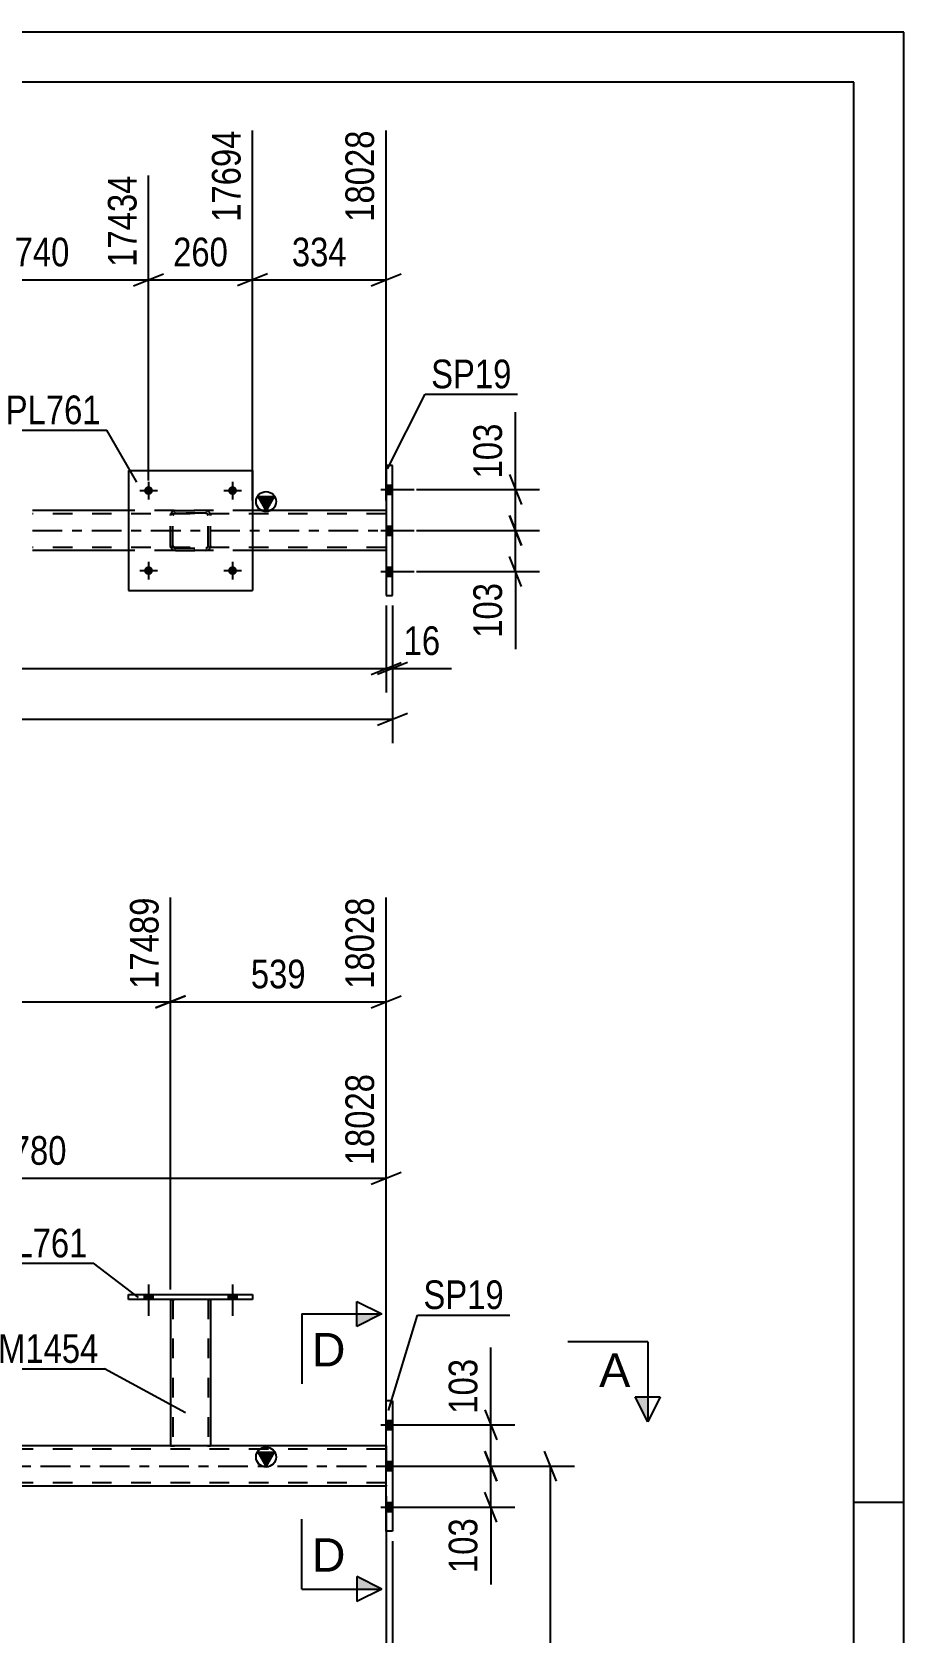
# Model space of a CAD drawing. Header units: millimetres. Extents: x 0 to 841, y 0 to 594.
# Drawn here: x 753.8 to 841, y 434 to 594 of the extents above; entities that cross this region are included whole.
import ezdxf

# ---------------------------------------------------------------- set-up
doc = ezdxf.new("R2010")
doc.units = ezdxf.units.MM
doc.linetypes.add('DXK_LINE_DOT2', pattern=[3.9198, 1.9599, -1.9599])
doc.linetypes.add('DXK_LINE_DOT3', pattern=[5.9187, 2.979, -0.9799, 0.9799, -0.9799])
doc.styles.add('Arial', font='ARIAL.TTF', dxfattribs={"height": 0.2})
doc.styles.add('Arial Narrow', font='ARIALN.TTF', dxfattribs={"height": 0.2})

# ---------------------------------------------------------------- blocks, each defined once
blk = doc.blocks.new('Unknown-814553284-1133')
at = {"color": 5, "linetype": 'Continuous'}
for p, q in [((841, 594), (0, 594)), ((841, 0), (841, 594)), ((836, 589), (5, 589)), ((836, 5), (836, 589)), ((841, 447), (836, 447))]:
    blk.add_line(p, q, dxfattribs=at)
blk = doc.blocks.new('Bolt-814553284-2966 - 2913')
at = {"linetype": 'Continuous'}
for points in [[(789.85, 547.82), (789.85, 548.7), (789.21, 548.7), (789.21, 547.82)], [(789.85, 547.82), (789.85, 548.7), (789.21, 548.7), (789.21, 547.82)], [(789.85, 547.82), (789.85, 548.7), (789.21, 548.7), (789.21, 547.82)], [(789.85, 543.72), (789.85, 544.6), (789.21, 544.6), (789.21, 543.72)], [(789.85, 543.72), (789.85, 544.6), (789.21, 544.6), (789.21, 543.72)], [(789.85, 539.62), (789.85, 540.5), (789.21, 540.5), (789.21, 539.62)], [(789.85, 539.62), (789.85, 540.5), (789.21, 540.5), (789.21, 539.62)], [(789.85, 539.62), (789.85, 540.5), (789.21, 540.5), (789.21, 539.62)]]:
    blk.add_hatch(color=1, dxfattribs=at).paths.add_polyline_path(points)
at = {"color": 1, "linetype": 'Continuous'}
for p, q in [((788.69, 548.26), (792.01, 548.26)), ((788.69, 548.26), (792.01, 548.26)), ((788.69, 548.26), (792.01, 548.26)), ((789.21, 548.7), (789.85, 548.7)), ((789.21, 548.7), (789.85, 548.7)), ((789.21, 548.7), (789.85, 548.7)), ((789.21, 547.82), (789.85, 547.82)), ((789.21, 547.82), (789.85, 547.82)), ((789.21, 547.82), (789.85, 547.82)), ((788.69, 544.16), (792.01, 544.16)), ((788.69, 544.16), (792.01, 544.16)), ((789.21, 544.6), (789.85, 544.6)), ((789.21, 544.6), (789.85, 544.6)), ((789.21, 543.72), (789.85, 543.72)), ((789.21, 543.72), (789.85, 543.72)), ((788.69, 540.06), (792.01, 540.06)), ((788.69, 540.06), (792.01, 540.06)), ((788.69, 540.06), (792.01, 540.06)), ((789.21, 540.5), (789.85, 540.5)), ((789.21, 540.5), (789.85, 540.5)), ((789.21, 540.5), (789.85, 540.5)), ((789.21, 539.62), (789.85, 539.62)), ((789.21, 539.62), (789.85, 539.62)), ((789.21, 539.62), (789.85, 539.62))]:
    blk.add_line(p, q, dxfattribs=at)
blk = doc.blocks.new('Part-814553284-2963 - 2913')
at = {"linetype": 'Continuous'}
blk.add_hatch(color=2, dxfattribs=at).paths.add_polyline_path([(777.21, 546.16), (776.41, 547.56), (778.01, 547.56)])
at = {"color": 2, "linetype": 'Continuous'}
for p, q in [((777.21, 546.16), (776.41, 547.56)), ((776.41, 547.56), (778.01, 547.56)), ((778.01, 547.56), (777.21, 546.16)), ((763.46, 546.16), (753.86, 546.16)), ((789.21, 546.16), (775.86, 546.16)), ((763.46, 542.16), (753.86, 542.16)), ((789.21, 542.16), (775.86, 542.16))]:
    blk.add_line(p, q, dxfattribs=at)
at = {"color": 7, "linetype": 'DXK_LINE_DOT2'}
for p, q in [((789.21, 545.84), (753.86, 545.84)), ((775.86, 546.16), (763.46, 546.16)), ((789.21, 546.16), (789.21, 542.16)), ((789.21, 542.48), (753.86, 542.48)), ((775.86, 542.16), (763.46, 542.16))]:
    blk.add_line(p, q, dxfattribs=at)
at = {"color": 7, "linetype": 'DXK_LINE_DOT3'}
blk.add_line((753.86, 544.16), (789.21, 544.16), dxfattribs=at)
at = {"color": 2, "linetype": 'Continuous'}
blk.add_circle((777.21, 547.06), 1, dxfattribs=at)
blk = doc.blocks.new('Part-814553284-3049 - 2913')
at = {"color": 7, "linetype": 'DXK_LINE_DOT2'}
for p, q in [((767.66, 545.68), (767.69, 545.86)), ((767.69, 545.86), (767.66, 545.68)), ((767.9, 545.68), (767.92, 545.77)), ((767.92, 545.77), (767.9, 545.68)), ((767.92, 545.77), (767.97, 545.85)), ((767.97, 545.85), (767.92, 545.77)), ((767.95, 546.12), (768.14, 546.16)), ((768.14, 546.16), (767.95, 546.12)), ((767.97, 545.85), (768.05, 545.9)), ((768.05, 545.9), (767.97, 545.85)), ((768.05, 545.9), (768.14, 545.92)), ((768.14, 545.92), (768.05, 545.9)), ((768.14, 546.16), (771.18, 546.16)), ((768.14, 546.16), (768.14, 546.16)), ((768.14, 546.16), (771.18, 546.16)), ((768.14, 545.92), (771.18, 545.92)), ((768.14, 545.92), (768.14, 545.92)), ((771.18, 545.92), (768.14, 545.92)), ((771.18, 546.16), (771.18, 546.16)), ((771.18, 546.16), (771.36, 546.12)), ((771.36, 546.12), (771.18, 546.16)), ((771.18, 545.92), (771.18, 545.92)), ((771.18, 545.92), (771.27, 545.9)), ((771.27, 545.9), (771.18, 545.92)), ((771.27, 545.9), (771.35, 545.85)), ((771.35, 545.85), (771.27, 545.9)), ((771.35, 545.85), (771.4, 545.77)), ((771.4, 545.77), (771.35, 545.85)), ((771.4, 545.77), (771.42, 545.68)), ((771.42, 545.68), (771.4, 545.77)), ((771.62, 545.86), (771.66, 545.68)), ((771.66, 545.68), (771.62, 545.86)), ((767.66, 542.64), (767.66, 545.68)), ((767.9, 542.64), (767.9, 545.68)), ((771.42, 542.64), (771.42, 545.68)), ((771.66, 542.64), (771.66, 545.68)), ((767.69, 542.45), (767.66, 542.64)), ((767.66, 542.64), (767.69, 542.45)), ((767.92, 542.54), (767.9, 542.64)), ((767.9, 542.64), (767.92, 542.55)), ((767.92, 542.55), (767.97, 542.47)), ((767.97, 542.47), (767.92, 542.54)), ((771.35, 542.47), (771.4, 542.55)), ((771.4, 542.54), (771.35, 542.47)), ((771.42, 542.64), (771.4, 542.54)), ((771.4, 542.55), (771.42, 542.64)), ((771.66, 542.64), (771.62, 542.45)), ((771.62, 542.45), (771.66, 542.64)), ((768.14, 542.16), (767.95, 542.19)), ((767.95, 542.19), (768.14, 542.16)), ((768.05, 542.41), (767.97, 542.47)), ((767.97, 542.47), (768.05, 542.42)), ((768.05, 542.42), (768.14, 542.4)), ((768.14, 542.4), (768.05, 542.41)), ((768.14, 542.4), (771.18, 542.4)), ((768.14, 542.4), (768.14, 542.4)), ((768.14, 542.4), (771.18, 542.4)), ((768.14, 542.16), (771.18, 542.16)), ((768.14, 542.16), (768.14, 542.16)), ((768.14, 542.16), (771.18, 542.16)), ((771.18, 542.4), (771.27, 542.42)), ((771.27, 542.41), (771.18, 542.4)), ((771.18, 542.4), (771.18, 542.4)), ((771.36, 542.19), (771.18, 542.16)), ((771.18, 542.16), (771.36, 542.19)), ((771.18, 542.16), (771.18, 542.16)), ((771.35, 542.47), (771.27, 542.41)), ((771.27, 542.42), (771.35, 542.47))]:
    blk.add_line(p, q, dxfattribs=at)
at = {"color": 7, "linetype": 'DXK_LINE_DOT3'}
blk.add_line((769.66, 544.16), (769.66, 544.16), dxfattribs=at)
at = {"color": 7, "linetype": 'DXK_LINE_DOT2'}
for centre, start, end in [((768.14, 545.68), 112.5, 157.5), ((768.14, 545.68), 112.5, 157.5), ((771.18, 545.68), 22.5, 67.5), ((771.18, 545.68), 22.5, 67.5), ((768.14, 542.64), 202.5, 247.5), ((768.14, 542.64), 202.5, 247.5), ((771.18, 542.64), 292.5, 337.5), ((771.18, 542.64), 292.5, 337.5)]:
    blk.add_arc(centre, 0.48, start, end, dxfattribs=at)
blk = doc.blocks.new('Bolt-814553284-2995 - 2913')
at = {"linetype": 'Continuous'}
for points in [[(765.9, 548.16, -1), (765.02, 548.16, -1)], [(774.3, 548.16, -1), (773.42, 548.16, -1)]]:
    blk.add_hatch(color=1, dxfattribs=at).paths.add_polyline_path(points)
at = {"color": 1, "linetype": 'Continuous'}
for p, q in [((765.46, 549.04), (765.46, 547.28)), ((773.86, 549.04), (773.86, 547.28)), ((764.58, 548.16), (766.34, 548.16)), ((772.98, 548.16), (774.74, 548.16))]:
    blk.add_line(p, q, dxfattribs=at)
blk = doc.blocks.new('Bolt-814553284-2996 - 2913')
at = {"linetype": 'Continuous'}
for points in [[(765.9, 540.16, -1), (765.02, 540.16, -1)], [(774.3, 540.16, -1), (773.42, 540.16, -1)]]:
    blk.add_hatch(color=1, dxfattribs=at).paths.add_polyline_path(points)
at = {"color": 1, "linetype": 'Continuous'}
for p, q in [((765.46, 541.04), (765.46, 539.28)), ((773.86, 541.04), (773.86, 539.28)), ((764.58, 540.16), (766.34, 540.16)), ((772.98, 540.16), (774.74, 540.16))]:
    blk.add_line(p, q, dxfattribs=at)
blk = doc.blocks.new('Part-814553284-3048 - 2913')
at = {"color": 2, "linetype": 'Continuous'}
for p, q in [((763.46, 550.16), (763.46, 538.16)), ((763.46, 550.16), (775.86, 550.16)), ((775.86, 550.16), (775.86, 538.16)), ((763.46, 538.16), (775.86, 538.16))]:
    blk.add_line(p, q, dxfattribs=at)
blk = doc.blocks.new('Part-814553284-3136 - 2913')
at = {"color": 2, "linetype": 'Continuous'}
for p, q in [((789.85, 550.66), (789.21, 550.66)), ((789.21, 550.66), (789.21, 537.66)), ((789.85, 537.66), (789.85, 550.66)), ((789.21, 537.66), (789.85, 537.66))]:
    blk.add_line(p, q, dxfattribs=at)
blk = doc.blocks.new('Bolt-814553284-4007 - 3941')
at = {"linetype": 'Continuous'}
for points in [[(789.85, 454.32), (789.85, 455.2), (789.21, 455.2), (789.21, 454.32)], [(789.85, 454.32), (789.85, 455.2), (789.21, 455.2), (789.21, 454.32)], [(789.85, 454.32), (789.85, 455.2), (789.21, 455.2), (789.21, 454.32)], [(789.85, 450.22), (789.85, 451.1), (789.21, 451.1), (789.21, 450.22)], [(789.85, 450.22), (789.85, 451.1), (789.21, 451.1), (789.21, 450.22)], [(789.85, 446.12), (789.85, 447), (789.21, 447), (789.21, 446.12)], [(789.85, 446.12), (789.85, 447), (789.21, 447), (789.21, 446.12)], [(789.85, 446.12), (789.85, 447), (789.21, 447), (789.21, 446.12)]]:
    blk.add_hatch(color=1, dxfattribs=at).paths.add_polyline_path(points)
at = {"color": 1, "linetype": 'Continuous'}
for p, q in [((788.69, 454.76), (792.01, 454.76)), ((788.69, 454.76), (792.01, 454.76)), ((788.69, 454.76), (792.01, 454.76)), ((789.21, 455.2), (789.85, 455.2)), ((789.21, 455.2), (789.85, 455.2)), ((789.21, 455.2), (789.85, 455.2)), ((789.21, 454.32), (789.85, 454.32)), ((789.21, 454.32), (789.85, 454.32)), ((789.21, 454.32), (789.85, 454.32)), ((788.69, 450.66), (792.01, 450.66)), ((788.69, 450.66), (792.01, 450.66)), ((789.21, 451.1), (789.85, 451.1)), ((789.21, 451.1), (789.85, 451.1)), ((789.21, 450.22), (789.85, 450.22)), ((789.21, 450.22), (789.85, 450.22)), ((788.69, 446.56), (792.01, 446.56)), ((788.69, 446.56), (792.01, 446.56)), ((788.69, 446.56), (792.01, 446.56)), ((789.21, 447), (789.85, 447)), ((789.21, 447), (789.85, 447)), ((789.21, 447), (789.85, 447)), ((789.21, 446.12), (789.85, 446.12)), ((789.21, 446.12), (789.85, 446.12)), ((789.21, 446.12), (789.85, 446.12))]:
    blk.add_line(p, q, dxfattribs=at)
blk = doc.blocks.new('Part-814553284-3971 - 3941')
at = {"color": 2, "linetype": 'Continuous'}
for p, q in [((789.85, 457.16), (789.21, 457.16)), ((789.21, 444.16), (789.21, 457.16)), ((789.85, 457.16), (789.85, 444.16)), ((789.85, 444.16), (789.21, 444.16))]:
    blk.add_line(p, q, dxfattribs=at)
blk = doc.blocks.new('Part-814553284-4233 - 3941')
at = {"color": 2, "linetype": 'Continuous'}
for p, q in [((767.66, 467.31), (767.66, 452.66)), ((771.66, 467.31), (771.66, 452.66)), ((767.69, 452.66), (767.66, 452.66)), ((767.8, 452.66), (767.69, 452.66)), ((767.95, 452.66), (767.8, 452.66)), ((771.36, 452.66), (767.95, 452.66)), ((771.52, 452.66), (771.36, 452.66)), ((771.62, 452.66), (771.52, 452.66)), ((771.66, 452.66), (771.62, 452.66))]:
    blk.add_line(p, q, dxfattribs=at)
at = {"color": 7, "linetype": 'DXK_LINE_DOT2'}
for p, q in [((767.66, 467.31), (767.66, 467.31)), ((767.66, 467.31), (767.66, 467.31)), ((767.66, 467.31), (767.66, 467.31)), ((767.69, 467.31), (767.66, 467.31)), ((767.66, 467.31), (767.69, 467.31)), ((767.8, 467.31), (767.69, 467.31)), ((767.69, 467.31), (767.8, 467.31)), ((767.95, 467.31), (767.8, 467.31)), ((767.8, 467.31), (767.95, 467.31)), ((767.9, 467.31), (767.9, 467.31)), ((767.9, 467.31), (767.9, 452.66)), ((767.92, 467.31), (767.9, 467.31)), ((767.9, 467.31), (767.92, 467.31)), ((767.97, 467.31), (767.92, 467.31)), ((767.92, 467.31), (767.97, 467.31)), ((771.36, 467.31), (767.95, 467.31)), ((771.36, 467.31), (767.95, 467.31)), ((771.27, 467.31), (767.97, 467.31)), ((767.97, 467.31), (768.05, 467.31)), ((771.35, 467.31), (768.05, 467.31)), ((771.35, 467.31), (771.27, 467.31)), ((771.4, 467.31), (771.35, 467.31)), ((771.35, 467.31), (771.4, 467.31)), ((771.36, 467.31), (771.52, 467.31)), ((771.52, 467.31), (771.36, 467.31)), ((771.42, 467.31), (771.4, 467.31)), ((771.4, 467.31), (771.42, 467.31)), ((771.42, 467.31), (771.42, 467.31)), ((771.42, 467.31), (771.42, 452.66)), ((771.52, 467.31), (771.62, 467.31)), ((771.62, 467.31), (771.52, 467.31)), ((771.62, 467.31), (771.66, 467.31)), ((771.66, 467.31), (771.62, 467.31)), ((771.66, 467.31), (771.66, 467.31)), ((771.66, 467.31), (771.66, 467.31)), ((771.66, 467.31), (771.66, 467.31)), ((767.66, 452.66), (767.69, 452.66)), ((767.69, 452.66), (767.8, 452.66)), ((767.8, 452.66), (767.95, 452.66)), ((767.92, 452.66), (767.9, 452.66)), ((767.9, 452.66), (767.92, 452.66)), ((767.97, 452.66), (767.92, 452.66)), ((767.92, 452.66), (767.97, 452.66)), ((771.36, 452.66), (767.95, 452.66)), ((771.27, 452.66), (767.97, 452.66)), ((767.97, 452.66), (768.05, 452.66)), ((771.4, 452.66), (768.05, 452.66)), ((771.35, 452.66), (771.27, 452.66)), ((771.4, 452.66), (771.35, 452.66)), ((771.36, 452.66), (771.52, 452.66)), ((771.42, 452.66), (771.4, 452.66)), ((771.4, 452.66), (771.42, 452.66)), ((771.52, 452.66), (771.62, 452.66)), ((771.62, 452.66), (771.66, 452.66))]:
    blk.add_line(p, q, dxfattribs=at)
blk = doc.blocks.new('Part-814553284-4038 - 3941')
at = {"linetype": 'Continuous'}
blk.add_hatch(color=2, dxfattribs=at).paths.add_polyline_path([(777.21, 450.66), (776.41, 452.06), (778.01, 452.06)])
at = {"color": 7, "linetype": 'DXK_LINE_DOT2'}
for p, q in [((789.21, 452.34), (68.1, 452.34)), ((771.66, 452.66), (767.66, 452.66)), ((789.21, 452.66), (789.21, 448.66)), ((789.21, 448.98), (68.1, 448.98))]:
    blk.add_line(p, q, dxfattribs=at)
at = {"color": 2, "linetype": 'Continuous'}
for p, q in [((767.66, 452.66), (731.66, 452.66)), ((789.21, 452.66), (771.66, 452.66)), ((777.21, 450.66), (776.41, 452.06)), ((776.41, 452.06), (778.01, 452.06)), ((778.01, 452.06), (777.21, 450.66)), ((789.21, 448.66), (722.28, 448.66))]:
    blk.add_line(p, q, dxfattribs=at)
at = {"color": 7, "linetype": 'DXK_LINE_DOT3'}
blk.add_line((68.1, 450.66), (789.21, 450.66), dxfattribs=at)
at = {"color": 2, "linetype": 'Continuous'}
blk.add_circle((777.21, 451.56), 1, dxfattribs=at)
blk = doc.blocks.new('Part-814553284-4228 - 3941')
at = {"color": 2, "linetype": 'Continuous'}
for p, q in [((763.46, 467.79), (775.86, 467.79)), ((763.46, 467.31), (763.46, 467.79)), ((775.86, 467.31), (763.46, 467.31)), ((775.86, 467.79), (775.86, 467.31))]:
    blk.add_line(p, q, dxfattribs=at)
blk = doc.blocks.new('Bolt-814553284-4299 - 3941')
at = {"linetype": 'Continuous'}
for points in [[(765.02, 467.31), (765.9, 467.31), (765.9, 467.79), (765.02, 467.79)], [(773.42, 467.31), (774.3, 467.31), (774.3, 467.79), (773.42, 467.79)]]:
    blk.add_hatch(color=1, dxfattribs=at).paths.add_polyline_path(points)
at = {"color": 1, "linetype": 'Continuous'}
for p, q in [((765.02, 467.79), (765.02, 467.31)), ((765.46, 468.79), (765.46, 465.67)), ((765.9, 467.79), (765.9, 467.31)), ((773.42, 467.79), (773.42, 467.31)), ((773.86, 468.79), (773.86, 465.67)), ((774.3, 467.79), (774.3, 467.31))]:
    blk.add_line(p, q, dxfattribs=at)
blk = doc.blocks.new('Bolt-814553284-4300 - 3941')
at = {"linetype": 'Continuous'}
for points in [[(765.02, 467.31), (765.9, 467.31), (765.9, 467.79), (765.02, 467.79)], [(773.42, 467.31), (774.3, 467.31), (774.3, 467.79), (773.42, 467.79)]]:
    blk.add_hatch(color=1, dxfattribs=at).paths.add_polyline_path(points)
at = {"color": 1, "linetype": 'Continuous'}
for p, q in [((765.02, 467.79), (765.02, 467.31)), ((765.46, 468.79), (765.46, 465.67)), ((765.9, 467.79), (765.9, 467.31)), ((773.42, 467.79), (773.42, 467.31)), ((773.86, 468.79), (773.86, 465.67)), ((774.3, 467.79), (774.3, 467.31))]:
    blk.add_line(p, q, dxfattribs=at)
blk = doc.blocks.new('StraightDimension-814553284-3319 - 2913')
at = {"color": 7, "linetype": 'Continuous'}
for p, q in [((792.25, 544.16), (804.55, 544.16)), ((801.55, 545.66), (802.75, 542.66)), ((802.15, 540.06), (802.15, 544.16)), ((802.75, 538.56), (801.55, 541.56)), ((792.25, 540.06), (804.55, 540.06))]:
    blk.add_line(p, q, dxfattribs=at)
at = {"color": 0}
blk.add_wipeout([(801.4, 539.53), (797.2, 539.53), (797.2, 532.85), (801.4, 532.85)], dxfattribs=at)
at = {"color": 7, "linetype": 'Continuous'}
blk.add_line((802.15, 540.06), (802.15, 532.32), dxfattribs=at)
blk.add_line((802.15, 540.06), (802.15, 532.32), dxfattribs=at)
at = {"color": 3, "style": 'Arial Narrow'}
blk.add_text('103', height=2.863, rotation=90.0002, dxfattribs=at).set_placement((800.8, 533.45))
blk = doc.blocks.new('StraightDimension-814553284-3329 - 2913')
at = {"color": 7, "linetype": 'Continuous'}
for p, q in [((801.55, 549.76), (802.75, 546.76)), ((792.25, 548.26), (804.55, 548.26)), ((802.15, 544.16), (802.15, 548.26)), ((792.25, 544.16), (804.55, 544.16)), ((802.75, 542.66), (801.55, 545.66))]:
    blk.add_line(p, q, dxfattribs=at)
at = {"color": 0}
blk.add_wipeout([(801.4, 555.47), (797.2, 555.47), (797.2, 548.78), (801.4, 548.78)], dxfattribs=at)
at = {"color": 7, "linetype": 'Continuous'}
blk.add_line((802.15, 548.26), (802.15, 555.99), dxfattribs=at)
blk.add_line((802.15, 548.26), (802.15, 555.99), dxfattribs=at)
at = {"color": 3, "style": 'Arial Narrow'}
blk.add_text('103', height=2.863, rotation=90.0002, dxfattribs=at).set_placement((800.8, 549.38))
blk = doc.blocks.new('StraightDimension-814553284-3340 - 2913')
at = {"color": 7, "linetype": 'Continuous'}
for p, q in [((789.21, 536.66), (789.21, 527.98)), ((789.85, 536.66), (789.85, 527.98)), ((787.71, 529.78), (790.71, 530.98)), ((791.35, 530.98), (788.35, 529.78)), ((789.21, 530.38), (789.85, 530.38))]:
    blk.add_line(p, q, dxfattribs=at)
at = {"color": 0}
blk.add_wipeout([(795.23, 531.13), (795.23, 535.33), (790.37, 535.33), (790.37, 531.13)], dxfattribs=at)
at = {"color": 7, "linetype": 'Continuous'}
blk.add_line((789.85, 530.38), (795.75, 530.38), dxfattribs=at)
blk.add_line((789.85, 530.38), (795.75, 530.38), dxfattribs=at)
at = {"color": 3, "style": 'Arial Narrow'}
blk.add_text('16', height=2.863, dxfattribs=at).set_placement((790.97, 531.73))
blk = doc.blocks.new('StraightDimension-814553284-3350 - 2913')
at = {"color": 7, "linetype": 'Continuous'}
for p, q in [((789.21, 536.66), (789.21, 527.98)), ((76.4, 530.38), (789.21, 530.38)), ((787.71, 529.78), (790.71, 530.98))]:
    blk.add_line(p, q, dxfattribs=at)
blk = doc.blocks.new('StraightDimension-814553284-3371 - 2913')
at = {"color": 7, "linetype": 'Continuous'}
for p, q in [((789.85, 536.66), (789.85, 522.91)), ((75.76, 525.31), (789.85, 525.31)), ((788.35, 524.71), (791.35, 525.91))]:
    blk.add_line(p, q, dxfattribs=at)
blk = doc.blocks.new('StraightDimension-814553284-21531 - 2913')
at = {"color": 7, "linetype": 'Continuous'}
for p, q in [((775.86, 547.16), (775.86, 584.17)), ((789.21, 547.16), (789.21, 584.17)), ((777.36, 569.83), (774.36, 568.63)), ((787.71, 568.63), (790.71, 569.83)), ((775.86, 569.23), (789.21, 569.23))]:
    blk.add_line(p, q, dxfattribs=at)
at = {"color": 0}
blk.add_wipeout([(785.88, 569.98), (785.88, 574.18), (779.19, 574.18), (779.19, 569.98)], dxfattribs=at)
at = {"color": 3, "style": 'Arial Narrow'}
blk.add_text('334', height=2.863, dxfattribs=at).set_placement((779.79, 570.58))
at = {"color": 0, "linetype": 'Continuous'}
blk.add_wipeout([(788.61, 584.77), (784.41, 584.77), (784.41, 574.43), (788.61, 574.43)], dxfattribs=at)
at = {"color": 3, "linetype": 'Continuous', "style": 'Arial Narrow'}
blk.add_text('18028', height=2.863, rotation=90.0002, dxfattribs=at).set_placement((788.01, 575.03))
blk = doc.blocks.new('StraightDimension-814553284-21532 - 2913')
at = {"color": 7, "linetype": 'Continuous'}
for p, q in [((775.86, 547.16), (775.86, 584.17)), ((765.46, 549.16), (765.46, 579.67)), ((763.96, 568.63), (766.96, 569.83)), ((777.36, 569.83), (774.36, 568.63)), ((765.46, 569.23), (775.86, 569.23))]:
    blk.add_line(p, q, dxfattribs=at)
at = {"color": 0}
blk.add_wipeout([(774, 569.98), (774, 574.18), (767.32, 574.18), (767.32, 569.98)], dxfattribs=at)
at = {"color": 3, "style": 'Arial Narrow'}
blk.add_text('260', height=2.863, dxfattribs=at).set_placement((767.92, 570.58))
at = {"color": 0, "linetype": 'Continuous'}
blk.add_wipeout([(775.26, 584.77), (771.06, 584.77), (771.06, 574.43), (775.26, 574.43)], dxfattribs=at)
at = {"color": 3, "linetype": 'Continuous', "style": 'Arial Narrow'}
blk.add_text('17694', height=2.863, rotation=90.0002, dxfattribs=at).set_placement((774.66, 575.03))
blk = doc.blocks.new('StraightDimension-814553284-21533 - 2913')
at = {"color": 7, "linetype": 'Continuous'}
for p, q in [((744.16, 547.16), (744.16, 584.17)), ((765.46, 549.16), (765.46, 579.67)), ((745.66, 569.83), (742.66, 568.63)), ((763.96, 568.63), (766.96, 569.83)), ((744.16, 569.23), (765.46, 569.23))]:
    blk.add_line(p, q, dxfattribs=at)
at = {"color": 0, "linetype": 'Continuous'}
blk.add_wipeout([(764.86, 580.27), (760.66, 580.27), (760.66, 569.93), (764.86, 569.93)], dxfattribs=at)
at = {"color": 0}
blk.add_wipeout([(758.15, 569.98), (758.15, 574.18), (751.47, 574.18), (751.47, 569.98)], dxfattribs=at)
at = {"color": 3, "linetype": 'Continuous', "style": 'Arial Narrow'}
blk.add_text('17434', height=2.863, rotation=90.0002, dxfattribs=at).set_placement((764.26, 570.53))
at = {"color": 3, "style": 'Arial Narrow'}
blk.add_text('740', height=2.863, dxfattribs=at).set_placement((752.07, 570.58))
blk = doc.blocks.new('StraightDimension-814553284-4943 - 3941')
at = {"color": 7, "linetype": 'Continuous'}
for p, q in [((806.24, 449.16), (805.04, 452.16)), ((790.85, 450.66), (808.04, 450.66)), ((805.64, 324.8), (805.64, 450.66)), ((805.04, 326.3), (806.24, 323.3)), ((745.27, 324.8), (808.04, 324.8))]:
    blk.add_line(p, q, dxfattribs=at)
at = {"color": 0}
blk.add_wipeout([(804.89, 391.99), (800.69, 391.99), (800.69, 383.48), (804.89, 383.48)], dxfattribs=at)
at = {"color": 3, "style": 'Arial Narrow'}
blk.add_text('3147', height=2.863, rotation=90.0002, dxfattribs=at).set_placement((804.29, 384.08))
blk = doc.blocks.new('StraightDimension-814553284-5312 - 3941')
at = {"color": 7, "linetype": 'Continuous'}
for p, q in [((718.03, 449.66), (718.03, 489.86)), ((789.21, 453.66), (789.21, 489.86)), ((719.53, 480.02), (716.53, 478.82)), ((718.03, 479.42), (789.21, 479.42)), ((787.71, 478.82), (790.71, 480.02))]:
    blk.add_line(p, q, dxfattribs=at)
at = {"color": 0, "linetype": 'Continuous'}
blk.add_wipeout([(788.61, 490.46), (784.41, 490.46), (784.41, 480.12), (788.61, 480.12)], dxfattribs=at)
at = {"color": 0}
blk.add_wipeout([(757.87, 480.17), (757.87, 484.37), (749.36, 484.37), (749.36, 480.17)], dxfattribs=at)
at = {"color": 3, "linetype": 'Continuous', "style": 'Arial Narrow'}
blk.add_text('18028', height=2.863, rotation=90.0002, dxfattribs=at).set_placement((788.01, 480.72))
at = {"color": 3, "style": 'Arial Narrow'}
blk.add_text('1780', height=2.863, dxfattribs=at).set_placement((749.96, 480.77))
blk = doc.blocks.new('StraightDimension-814553284-23657 - 3941')
at = {"color": 7, "linetype": 'Continuous'}
for p, q in [((727.66, 468.31), (727.66, 507.5)), ((767.66, 468.31), (767.66, 507.5)), ((729.16, 497.66), (726.16, 496.46)), ((727.66, 497.06), (767.66, 497.06)), ((766.16, 496.46), (769.16, 497.66))]:
    blk.add_line(p, q, dxfattribs=at)
at = {"color": 0, "linetype": 'Continuous'}
blk.add_wipeout([(767.06, 508.1), (762.86, 508.1), (762.86, 497.76), (767.06, 497.76)], dxfattribs=at)
at = {"color": 0}
blk.add_wipeout([(751.91, 497.81), (751.91, 502.01), (743.4, 502.01), (743.4, 497.81)], dxfattribs=at)
at = {"color": 3, "linetype": 'Continuous', "style": 'Arial Narrow'}
blk.add_text('17489', height=2.863, rotation=90.0002, dxfattribs=at).set_placement((766.46, 498.36))
at = {"color": 3, "style": 'Arial Narrow'}
blk.add_text('1000', height=2.863, dxfattribs=at).set_placement((744, 498.41))
blk = doc.blocks.new('StraightDimension-814553284-5267 - 3941')
at = {"color": 7, "linetype": 'Continuous'}
blk.add_line((789.85, 443.16), (789.85, 284.53), dxfattribs=at)
blk = doc.blocks.new('StraightDimension-814553284-4876 - 3941')
at = {"color": 7, "linetype": 'Continuous'}
for p, q in [((799.09, 452.16), (800.29, 449.16)), ((791.63, 450.66), (802.09, 450.66)), ((799.69, 446.56), (799.69, 450.66)), ((790.85, 446.56), (802.09, 446.56)), ((800.29, 445.06), (799.09, 448.06))]:
    blk.add_line(p, q, dxfattribs=at)
at = {"color": 0}
blk.add_wipeout([(798.94, 446.04), (794.74, 446.04), (794.74, 439.36), (798.94, 439.36)], dxfattribs=at)
at = {"color": 7, "linetype": 'Continuous'}
blk.add_line((799.69, 446.56), (799.69, 438.83), dxfattribs=at)
blk.add_line((799.69, 446.56), (799.69, 438.83), dxfattribs=at)
at = {"color": 3, "style": 'Arial Narrow'}
blk.add_text('103', height=2.863, rotation=90.0002, dxfattribs=at).set_placement((798.34, 439.96))
blk = doc.blocks.new('StraightDimension-814553284-4884 - 3941')
at = {"color": 7, "linetype": 'Continuous'}
for p, q in [((799.09, 456.26), (800.29, 453.26)), ((790.85, 454.76), (802.09, 454.76)), ((799.69, 450.66), (799.69, 454.76)), ((800.29, 449.16), (799.09, 452.16)), ((791.63, 450.66), (802.09, 450.66))]:
    blk.add_line(p, q, dxfattribs=at)
at = {"color": 0}
blk.add_wipeout([(798.94, 461.97), (794.74, 461.97), (794.74, 455.29), (798.94, 455.29)], dxfattribs=at)
at = {"color": 7, "linetype": 'Continuous'}
blk.add_line((799.69, 454.76), (799.69, 462.5), dxfattribs=at)
blk.add_line((799.69, 454.76), (799.69, 462.5), dxfattribs=at)
at = {"color": 3, "style": 'Arial Narrow'}
blk.add_text('103', height=2.863, rotation=90.0002, dxfattribs=at).set_placement((798.34, 455.89))
blk = doc.blocks.new('StraightDimension-814553284-4932 - 3941')
at = {"color": 7, "linetype": 'Continuous'}
for p, q in [((789.21, 447.66), (789.21, 383.84)), ((743.63, 328.44), (743.63, 389.09)), ((745.13, 386.84), (742.13, 385.64)), ((743.63, 386.24), (789.21, 386.24)), ((787.71, 385.64), (790.71, 386.84))]:
    blk.add_line(p, q, dxfattribs=at)
at = {"color": 0}
blk.add_wipeout([(770.68, 386.99), (770.68, 391.19), (762.16, 391.19), (762.16, 386.99)], dxfattribs=at)
at = {"color": 3, "style": 'Arial Narrow'}
blk.add_text('1139', height=2.863, dxfattribs=at).set_placement((762.76, 387.59))
blk = doc.blocks.new('StraightDimension-814553284-23656 - 3941')
at = {"color": 7, "linetype": 'Continuous'}
for p, q in [((767.66, 468.31), (767.66, 507.5)), ((789.21, 453.66), (789.21, 507.5)), ((769.16, 497.66), (766.16, 496.46)), ((767.66, 497.06), (789.21, 497.06)), ((787.71, 496.46), (790.71, 497.66))]:
    blk.add_line(p, q, dxfattribs=at)
at = {"color": 0, "linetype": 'Continuous'}
blk.add_wipeout([(788.61, 508.1), (784.41, 508.1), (784.41, 497.76), (788.61, 497.76)], dxfattribs=at)
at = {"color": 0}
blk.add_wipeout([(781.78, 497.81), (781.78, 502.01), (775.09, 502.01), (775.09, 497.81)], dxfattribs=at)
at = {"color": 3, "linetype": 'Continuous', "style": 'Arial Narrow'}
blk.add_text('18028', height=2.863, rotation=90.0002, dxfattribs=at).set_placement((788.01, 498.36))
at = {"color": 3, "style": 'Arial Narrow'}
blk.add_text('539', height=2.863, dxfattribs=at).set_placement((775.69, 498.41))
blk = doc.blocks.new('Mark-814553284-3044 - 2913')
at = {"color": 0}
blk.add_wipeout([(760.69, 554.8), (760.69, 557.8), (751.18, 557.8), (751.18, 554.8)], dxfattribs=at)
blk.add_wipeout([(760.69, 554.8), (760.69, 557.8), (751.18, 557.8), (751.18, 554.8)], dxfattribs=at)
at = {"color": 30, "linetype": 'Continuous'}
for p in [(750.58, 554.2), (764.29, 549.01)]:
    blk.add_line(p, (761.29, 554.2), dxfattribs=at)
at = {"color": 3, "style": 'Arial Narrow'}
blk.add_text('PL761', height=2.863, dxfattribs=at).set_placement((751.18, 554.8))
blk = doc.blocks.new('Mark-814553284-3132 - 2913')
at = {"color": 0}
blk.add_wipeout([(801.76, 558.39), (801.76, 561.39), (793.72, 561.39), (793.72, 558.39)], dxfattribs=at)
blk.add_wipeout([(801.76, 558.39), (801.76, 561.39), (793.72, 561.39), (793.72, 558.39)], dxfattribs=at)
at = {"color": 30, "linetype": 'Continuous'}
for p, q in [((789.36, 550.32), (793.12, 557.79)), ((793.12, 557.79), (802.36, 557.79))]:
    blk.add_line(p, q, dxfattribs=at)
at = {"color": 3, "style": 'Arial Narrow'}
blk.add_text('SP19', height=2.863, dxfattribs=at).set_placement((793.72, 558.39))
blk = doc.blocks.new('Mark-814553284-3967 - 3941')
at = {"color": 0}
blk.add_wipeout([(800.99, 466.35), (800.99, 469.35), (792.95, 469.35), (792.95, 466.35)], dxfattribs=at)
blk.add_wipeout([(800.99, 466.35), (800.99, 469.35), (792.95, 469.35), (792.95, 466.35)], dxfattribs=at)
at = {"color": 30, "linetype": 'Continuous'}
for p, q in [((789.45, 456.2), (792.35, 465.75)), ((792.35, 465.75), (801.59, 465.75))]:
    blk.add_line(p, q, dxfattribs=at)
at = {"color": 3, "style": 'Arial Narrow'}
blk.add_text('SP19', height=2.863, dxfattribs=at).set_placement((792.95, 466.35))
blk = doc.blocks.new('Mark-814553284-4229 - 3941')
at = {"color": 0}
blk.add_wipeout([(760.46, 460.97), (760.46, 463.97), (750.41, 463.97), (750.41, 460.97)], dxfattribs=at)
blk.add_wipeout([(760.46, 460.97), (760.46, 463.97), (750.41, 463.97), (750.41, 460.97)], dxfattribs=at)
at = {"color": 30, "linetype": 'Continuous'}
for p in [(749.81, 460.37), (769.16, 455.99)]:
    blk.add_line(p, (761.06, 460.37), dxfattribs=at)
at = {"color": 3, "style": 'Arial Narrow'}
blk.add_text('M1454', height=2.863, dxfattribs=at).set_placement((750.41, 460.97))
blk = doc.blocks.new('Mark-814553284-4224 - 3941')
at = {"color": 0}
blk.add_wipeout([(759.37, 471.52), (759.37, 474.52), (749.86, 474.52), (749.86, 471.52)], dxfattribs=at)
blk.add_wipeout([(759.37, 471.52), (759.37, 474.52), (749.86, 474.52), (749.86, 471.52)], dxfattribs=at)
at = {"color": 30, "linetype": 'Continuous'}
for p in [(749.26, 470.92), (764.44, 467.5)]:
    blk.add_line(p, (759.97, 470.92), dxfattribs=at)
at = {"color": 3, "style": 'Arial Narrow'}
blk.add_text('PL761', height=2.863, dxfattribs=at).set_placement((749.86, 471.52))
blk = doc.blocks.new('SectionMark-814553284-5651 - 3941')
at = {"linetype": 'Continuous'}
blk.add_hatch(color=6, dxfattribs=at).paths.add_polyline_path([(814.13, 457.57), (815.38, 457.57), (815.38, 455.07)])
at = {"color": 6, "linetype": 'Continuous'}
for p, q in [((815.38, 463.07), (807.38, 463.07)), ((815.38, 463.07), (815.38, 455.07)), ((814.13, 457.57), (816.63, 457.57)), ((815.38, 455.07), (814.13, 457.57)), ((816.63, 457.57), (815.38, 455.07))]:
    blk.add_line(p, q, dxfattribs=at)
at = {"color": 0, "linetype": 'Continuous'}
blk.add_wipeout([(813.63, 458.57), (813.63, 462.07), (810.52, 462.07), (810.52, 458.57)], dxfattribs=at)
at = {"color": 3, "linetype": 'Continuous', "style": 'Arial'}
blk.add_text('A', height=3.34, dxfattribs=at).set_placement((810.52, 458.57))
blk = doc.blocks.new('SectionMark-814553284-5661 - 3941')
at = {"linetype": 'Continuous'}
for points in [[(786.28, 464.62), (786.28, 465.87), (788.78, 465.87)], [(786.28, 438.35), (786.28, 439.6), (788.78, 438.35)]]:
    blk.add_hatch(color=6, dxfattribs=at).paths.add_polyline_path(points)
at = {"color": 6, "linetype": 'Continuous'}
for p, q in [((780.78, 465.87), (780.78, 458.87)), ((780.78, 465.87), (788.78, 465.87)), ((786.28, 464.62), (786.28, 467.12)), ((786.28, 467.12), (788.78, 465.87)), ((788.78, 465.87), (786.28, 464.62)), ((780.78, 438.35), (780.78, 445.35)), ((788.78, 438.35), (786.28, 439.6)), ((786.28, 439.6), (786.28, 437.1)), ((780.78, 438.35), (788.78, 438.35)), ((788.78, 438.35), (786.28, 437.1))]:
    blk.add_line(p, q, dxfattribs=at)
at = {"color": 0, "linetype": 'Continuous'}
for points in [[(785.15, 460.62), (785.15, 464.12), (781.78, 464.12), (781.78, 460.62)], [(785.15, 440.1), (785.15, 443.6), (781.78, 443.6), (781.78, 440.1)]]:
    blk.add_wipeout(points, dxfattribs=at)
at = {"color": 3, "linetype": 'Continuous', "style": 'Arial'}
for p in [(781.78, 460.62), (781.78, 440.1)]:
    blk.add_text('D', height=3.34, dxfattribs=at).set_placement(p)

msp = doc.modelspace()

# ---------------------------------------------------------------- block references
for name in ['Unknown-814553284-1133', 'Part-814553284-3136 - 2913', 'Part-814553284-3048 - 2913', 'Bolt-814553284-2995 - 2913', 'Part-814553284-2963 - 2913', 'Bolt-814553284-2966 - 2913', 'Part-814553284-3049 - 2913', 'Bolt-814553284-2996 - 2913', 'Part-814553284-4228 - 3941', 'Bolt-814553284-4299 - 3941', 'Bolt-814553284-4300 - 3941', 'Part-814553284-4233 - 3941', 'Part-814553284-3971 - 3941', 'Bolt-814553284-4007 - 3941', 'Part-814553284-4038 - 3941']:
    msp.add_blockref(name, (0, 0))

# ---------------------------------------------------------------- next in the draw order: block references
for name in ['StraightDimension-814553284-21531 - 2913', 'StraightDimension-814553284-3319 - 2913', 'StraightDimension-814553284-4943 - 3941']:
    msp.add_blockref(name, (0, 0))

# ---------------------------------------------------------------- next in the draw order: block references
for name in ['StraightDimension-814553284-21532 - 2913', 'StraightDimension-814553284-3329 - 2913', 'StraightDimension-814553284-3340 - 2913', 'StraightDimension-814553284-5312 - 3941', 'StraightDimension-814553284-5267 - 3941']:
    msp.add_blockref(name, (0, 0))

# ---------------------------------------------------------------- next in the draw order: block references
for name in ['StraightDimension-814553284-21533 - 2913', 'Mark-814553284-3132 - 2913', 'StraightDimension-814553284-3350 - 2913', 'StraightDimension-814553284-23657 - 3941', 'StraightDimension-814553284-4876 - 3941']:
    msp.add_blockref(name, (0, 0))

# ---------------------------------------------------------------- next in the draw order: block references
for name in ['Mark-814553284-3044 - 2913', 'StraightDimension-814553284-3371 - 2913', 'Mark-814553284-4224 - 3941', 'StraightDimension-814553284-4884 - 3941', 'StraightDimension-814553284-4932 - 3941']:
    msp.add_blockref(name, (0, 0))

# ---------------------------------------------------------------- next in the draw order: block references
msp.add_blockref('StraightDimension-814553284-23656 - 3941', (0, 0))

# ---------------------------------------------------------------- next in the draw order: block references
for name in ['Mark-814553284-3967 - 3941', 'Mark-814553284-4229 - 3941']:
    msp.add_blockref(name, (0, 0))

# ---------------------------------------------------------------- next in the draw order: block references
msp.add_blockref('SectionMark-814553284-5651 - 3941', (0, 0))

# ---------------------------------------------------------------- next in the draw order: block references
msp.add_blockref('SectionMark-814553284-5661 - 3941', (0, 0))

doc.saveas('drawing.dxf')
